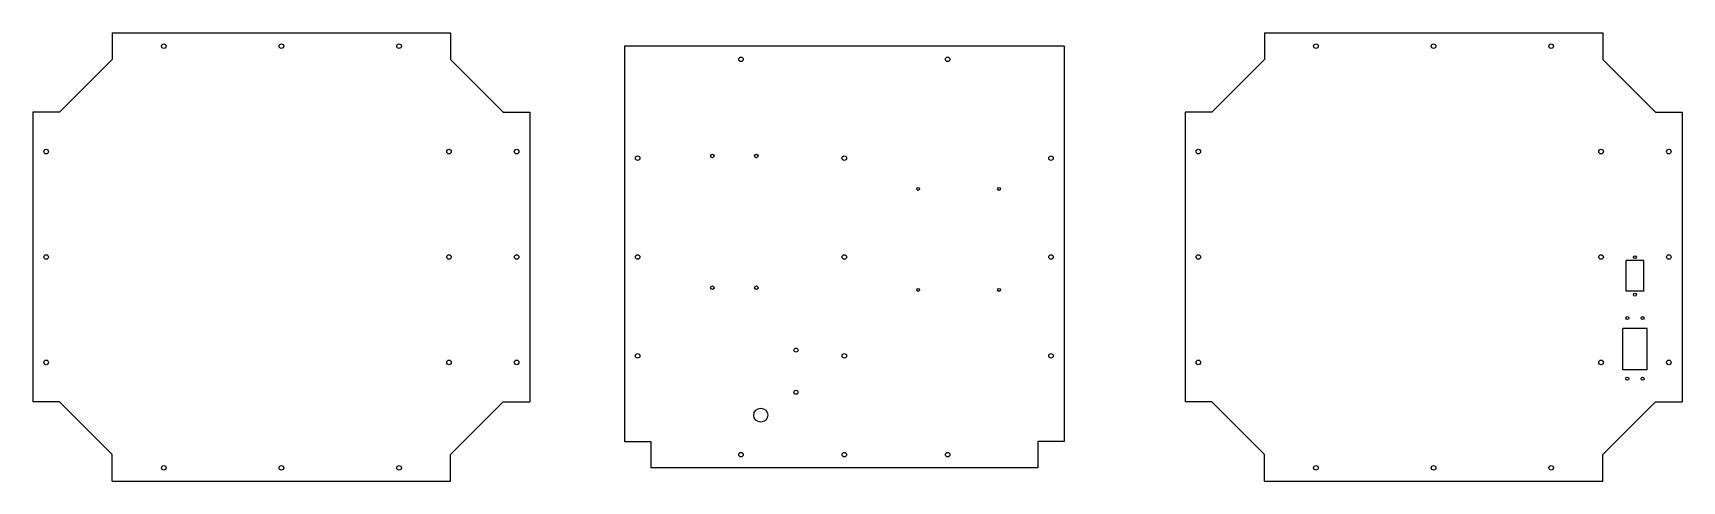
# Model space of a CAD drawing. Extents: x -923 to 953, y -255 to 255.
import ezdxf

# ---------------------------------------------------------------- set-up
doc = ezdxf.new("R2010")
doc.units = 0
doc.header["$MEASUREMENT"] = 0
doc.layers.add('MODELSKETCH_VISIBLE', color=7, linetype='CONTINUOUS')

msp = doc.modelspace()

# ---------------------------------------------------------------- linework, layer by layer
at = {"layer": 'MODELSKETCH_VISIBLE'}
for p, q in [((-832.3, 255), (-832.3, 224.8)), ((-832.3, 255), (-447.7, 255)), ((-832.3, 255), (-447.7, 255)), ((-832.3, 255), (-832.3, 224.8)), ((-447.7, 255), (-447.7, 224.8)), ((-447.7, 255), (-447.7, 224.8)), ((477.7, 255), (477.7, 224.8)), ((477.7, 255), (477.7, 224.8)), ((477.7, 255), (862.3, 255)), ((477.7, 255), (862.3, 255)), ((862.3, 255), (862.3, 224.8)), ((862.3, 255), (862.3, 224.8)), ((-250, 240), (-250, -210)), ((250, 240), (-250, 240)), ((250, 240), (-250, 240)), ((-250, 240), (-250, -210)), ((250, 240), (250, -210)), ((250, 240), (250, -210)), ((-832.3, 224.8), (-892.3, 164.8)), ((-832.3, 224.8), (-892.3, 164.8)), ((-447.7, 224.8), (-387.7, 164.8)), ((-447.7, 224.8), (-387.7, 164.8)), ((477.7, 224.8), (417.7, 164.8)), ((477.7, 224.8), (417.7, 164.8)), ((862.3, 224.8), (922.3, 164.8)), ((862.3, 224.8), (922.3, 164.8)), ((-922.5, 164.8), (-922.5, -164.8)), ((-892.3, 164.8), (-922.5, 164.8)), ((-892.3, 164.8), (-922.5, 164.8)), ((-922.5, 164.8), (-922.5, -164.8)), ((-387.7, 164.8), (-357.5, 164.8)), ((-387.7, 164.8), (-357.5, 164.8)), ((-357.5, 164.8), (-357.5, -164.8)), ((-357.5, 164.8), (-357.5, -164.8)), ((417.7, 164.8), (387.5, 164.8)), ((387.5, 164.8), (387.5, -164.8)), ((387.5, 164.8), (387.5, -164.8)), ((417.7, 164.8), (387.5, 164.8)), ((922.3, 164.8), (952.5, 164.8)), ((922.3, 164.8), (952.5, 164.8)), ((952.5, 164.8), (952.5, -164.8)), ((952.5, 164.8), (952.5, -164.8)), ((889, -39), (889, -4)), ((909, -4), (889, -4)), ((889, -39), (889, -4)), ((909, -4), (889, -4)), ((909, -39), (909, -4)), ((909, -39), (909, -4)), ((909, -39), (889, -39)), ((909, -39), (889, -39)), ((885.25, -128.5), (885.25, -81.5)), ((912.75, -81.5), (885.25, -81.5)), ((885.25, -128.5), (885.25, -81.5)), ((912.75, -81.5), (885.25, -81.5)), ((912.75, -128.5), (912.75, -81.5)), ((912.75, -128.5), (912.75, -81.5)), ((912.75, -128.5), (885.25, -128.5)), ((912.75, -128.5), (885.25, -128.5)), ((-892.3, -164.8), (-922.5, -164.8)), ((-892.3, -164.8), (-922.5, -164.8)), ((-832.3, -224.8), (-892.3, -164.8)), ((-832.3, -224.8), (-892.3, -164.8)), ((-447.7, -224.8), (-387.7, -164.8)), ((-447.7, -224.8), (-387.7, -164.8)), ((-387.7, -164.8), (-357.5, -164.8)), ((-387.7, -164.8), (-357.5, -164.8)), ((417.7, -164.8), (387.5, -164.8)), ((417.7, -164.8), (387.5, -164.8)), ((477.7, -224.8), (417.7, -164.8)), ((477.7, -224.8), (417.7, -164.8)), ((862.3, -224.8), (922.3, -164.8)), ((862.3, -224.8), (922.3, -164.8)), ((922.3, -164.8), (952.5, -164.8)), ((922.3, -164.8), (952.5, -164.8)), ((-832.3, -255), (-832.3, -224.8)), ((-832.3, -255), (-832.3, -224.8)), ((-447.7, -255), (-447.7, -224.8)), ((-447.7, -255), (-447.7, -224.8)), ((-250, -210), (-220, -210)), ((-250, -210), (-220, -210)), ((-220, -210), (-220, -240)), ((-220, -210), (-220, -240)), ((220, -210), (220, -240)), ((220, -210), (220, -240)), ((250, -210), (220, -210)), ((250, -210), (220, -210)), ((477.7, -255), (477.7, -224.8)), ((477.7, -255), (477.7, -224.8)), ((862.3, -255), (862.3, -224.8)), ((862.3, -255), (862.3, -224.8)), ((220, -240), (-220, -240)), ((220, -240), (-220, -240)), ((-832.3, -255), (-447.7, -255)), ((-832.3, -255), (-447.7, -255)), ((477.7, -255), (862.3, -255)), ((477.7, -255), (862.3, -255))]:
    msp.add_line(p, q, dxfattribs=at)
for centre, radius in [((-773.75, 240), 2.6), ((-773.75, 240), 2.6), ((-640, 240), 2.6), ((-640, 240), 2.6), ((-506.25, 240), 2.6), ((-506.25, 240), 2.6), ((-117.5, 225), 2.6), ((-117.5, 225), 2.6), ((117.5, 225), 2.6), ((117.5, 225), 2.6), ((536.25, 240), 2.6), ((536.25, 240), 2.6), ((670, 240), 2.6), ((670, 240), 2.6), ((803.75, 240), 2.6), ((803.75, 240), 2.6), ((-907.5, 120), 2.6), ((-907.5, 120), 2.6), ((-449.5, 120), 2.6), ((-449.5, 120), 2.6), ((-372.5, 120), 2.6), ((-372.5, 120), 2.6), ((-235, 112.5), 2.6), ((-235, 112.5), 2.6), ((-150, 115), 2), ((-150, 115), 2), ((-100, 115), 2), ((-100, 115), 2), ((0, 112.5), 2.6), ((0, 112.5), 2.6), ((235, 112.5), 2.6), ((235, 112.5), 2.6), ((402.5, 120), 2.6), ((402.5, 120), 2.6), ((860.5, 120), 2.6), ((860.5, 120), 2.6), ((937.5, 120), 2.6), ((937.5, 120), 2.6), ((84, 77.5), 1.65), ((84, 77.5), 1.65), ((176, 77.5), 1.65), ((176, 77.5), 1.65), ((-907.5, 0), 2.6), ((-907.5, 0), 2.6), ((-449.5, 0), 2.6), ((-449.5, 0), 2.6), ((-372.5, 0), 2.6), ((-372.5, 0), 2.6), ((-235, 0), 2.6), ((-235, 0), 2.6), ((0, 0), 2.6), ((0, 0), 2.6), ((235, 0), 2.6), ((235, 0), 2.6), ((402.5, 0), 2.6), ((402.5, 0), 2.6), ((860.5, 0), 2.6), ((860.5, 0), 2.6), ((899, -0.15), 1.65), ((899, -0.15), 1.65), ((937.5, 0), 2.6), ((937.5, 0), 2.6), ((-150, -35), 2), ((-150, -35), 2), ((-100, -35), 2), ((-100, -35), 2), ((84, -37.5), 1.65), ((84, -37.5), 1.65), ((176, -37.5), 1.65), ((176, -37.5), 1.65), ((899, -42.85), 1.65), ((899, -42.85), 1.65), ((890.3, -69.5), 1.65), ((890.3, -69.5), 1.65), ((907.7, -69.5), 1.65), ((907.7, -69.5), 1.65), ((-235, -112.5), 2.6), ((-235, -112.5), 2.6), ((-55, -106), 2.25), ((-55, -106), 2.25), ((0, -112.5), 2.6), ((0, -112.5), 2.6), ((235, -112.5), 2.6), ((235, -112.5), 2.6), ((-907.5, -120), 2.6), ((-907.5, -120), 2.6), ((-449.5, -120), 2.6), ((-449.5, -120), 2.6), ((-372.5, -120), 2.6), ((-372.5, -120), 2.6), ((402.5, -120), 2.6), ((402.5, -120), 2.6), ((860.5, -120), 2.6), ((860.5, -120), 2.6), ((937.5, -120), 2.6), ((937.5, -120), 2.6), ((890.3, -138.5), 1.65), ((890.3, -138.5), 1.65), ((907.7, -138.5), 1.65), ((907.7, -138.5), 1.65), ((-55, -154), 2.25), ((-55, -154), 2.25), ((-95, -180), 8), ((-95, -180), 8), ((-117.5, -225), 2.6), ((-117.5, -225), 2.6), ((0, -225), 2.6), ((0, -225), 2.6), ((117.5, -225), 2.6), ((117.5, -225), 2.6), ((-773.75, -240), 2.6), ((-773.75, -240), 2.6), ((-640, -240), 2.6), ((-640, -240), 2.6), ((-506.25, -240), 2.6), ((-506.25, -240), 2.6), ((536.25, -240), 2.6), ((536.25, -240), 2.6), ((670, -240), 2.6), ((670, -240), 2.6), ((803.75, -240), 2.6), ((803.75, -240), 2.6)]:
    msp.add_circle(centre, radius, dxfattribs=at)

doc.saveas('drawing.dxf')
